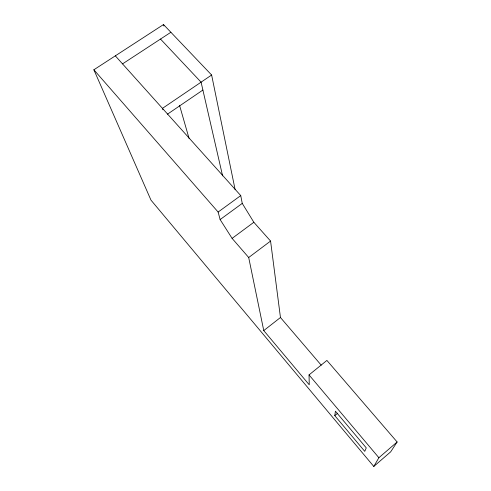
<?xml version="1.0" encoding="UTF-8"?>
<svg xmlns="http://www.w3.org/2000/svg" width="491" height="491" viewBox="0 0 491 491"><rect width="100%" height="100%" fill="white"/><g stroke="black" fill="none" stroke-linecap="round" stroke-linejoin="round"><path stroke-width="0.74" d="M334.788 415.632L335.414 411.194L366.268 447.878L364.752 451.364L334.788 415.632L337.734 413.183M93.873 69.777L150.983 200.132L373.786 466.45L378.886 457.722L397.127 441.98L326.896 360.425L309.035 374.915L309.244 384.809L263.759 330.584L248.698 257.505L232.102 238.38L220.128 219.569L218.127 212.044L93.873 69.777L163.515 24.55L211.627 75.019L235.091 189.495M397.127 441.98L390.658 451.861L373.786 466.45M263.759 330.584L280.459 317.517L270.572 241.063L253.847 222.276L242.253 203.391L240.743 195.584L115.324 55.845M248.698 257.505L270.572 241.063M232.102 238.38L253.847 222.276M220.128 219.569L242.253 203.391M218.127 212.044L240.743 195.584M167.456 114.188L202.887 90.049M211.627 75.019L162.46 108.358L162.908 109.732M122.541 63.879L170.88 32.277M160.508 39.059L201.083 82.169L222.595 175.876M280.459 317.517L321.231 365.181M309.035 374.915L378.886 457.722M179.54 105.289L189.053 138.401M163.515 24.55L163.92 26.029"/></g></svg>
